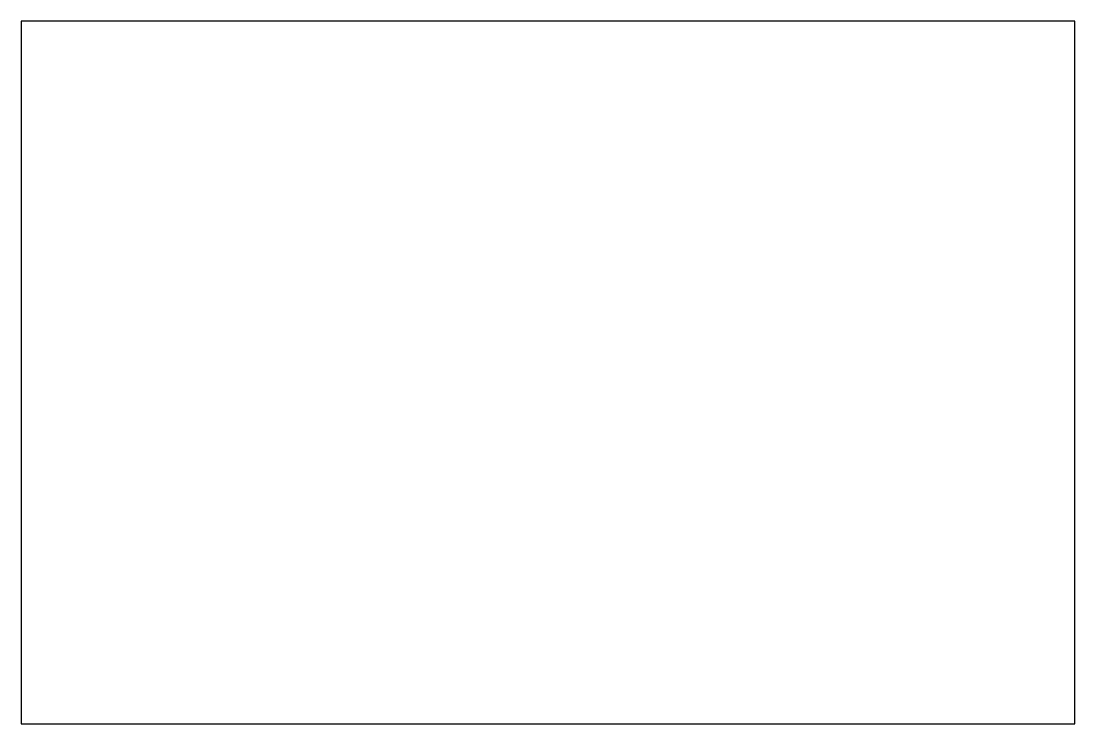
# Model space of a CAD drawing. Header units: millimetres. Extents: x -36.3 to 23.7, y -16.3 to 23.7.
import ezdxf

# ---------------------------------------------------------------- set-up
doc = ezdxf.new("R2010")
doc.units = ezdxf.units.MM

msp = doc.modelspace()

# ---------------------------------------------------------------- linework, layer by layer
msp.add_lwpolyline([(-36.341, -16.305), (23.659, -16.305), (23.659, 23.695), (-36.341, 23.695)], close=True)

doc.saveas('drawing.dxf')
